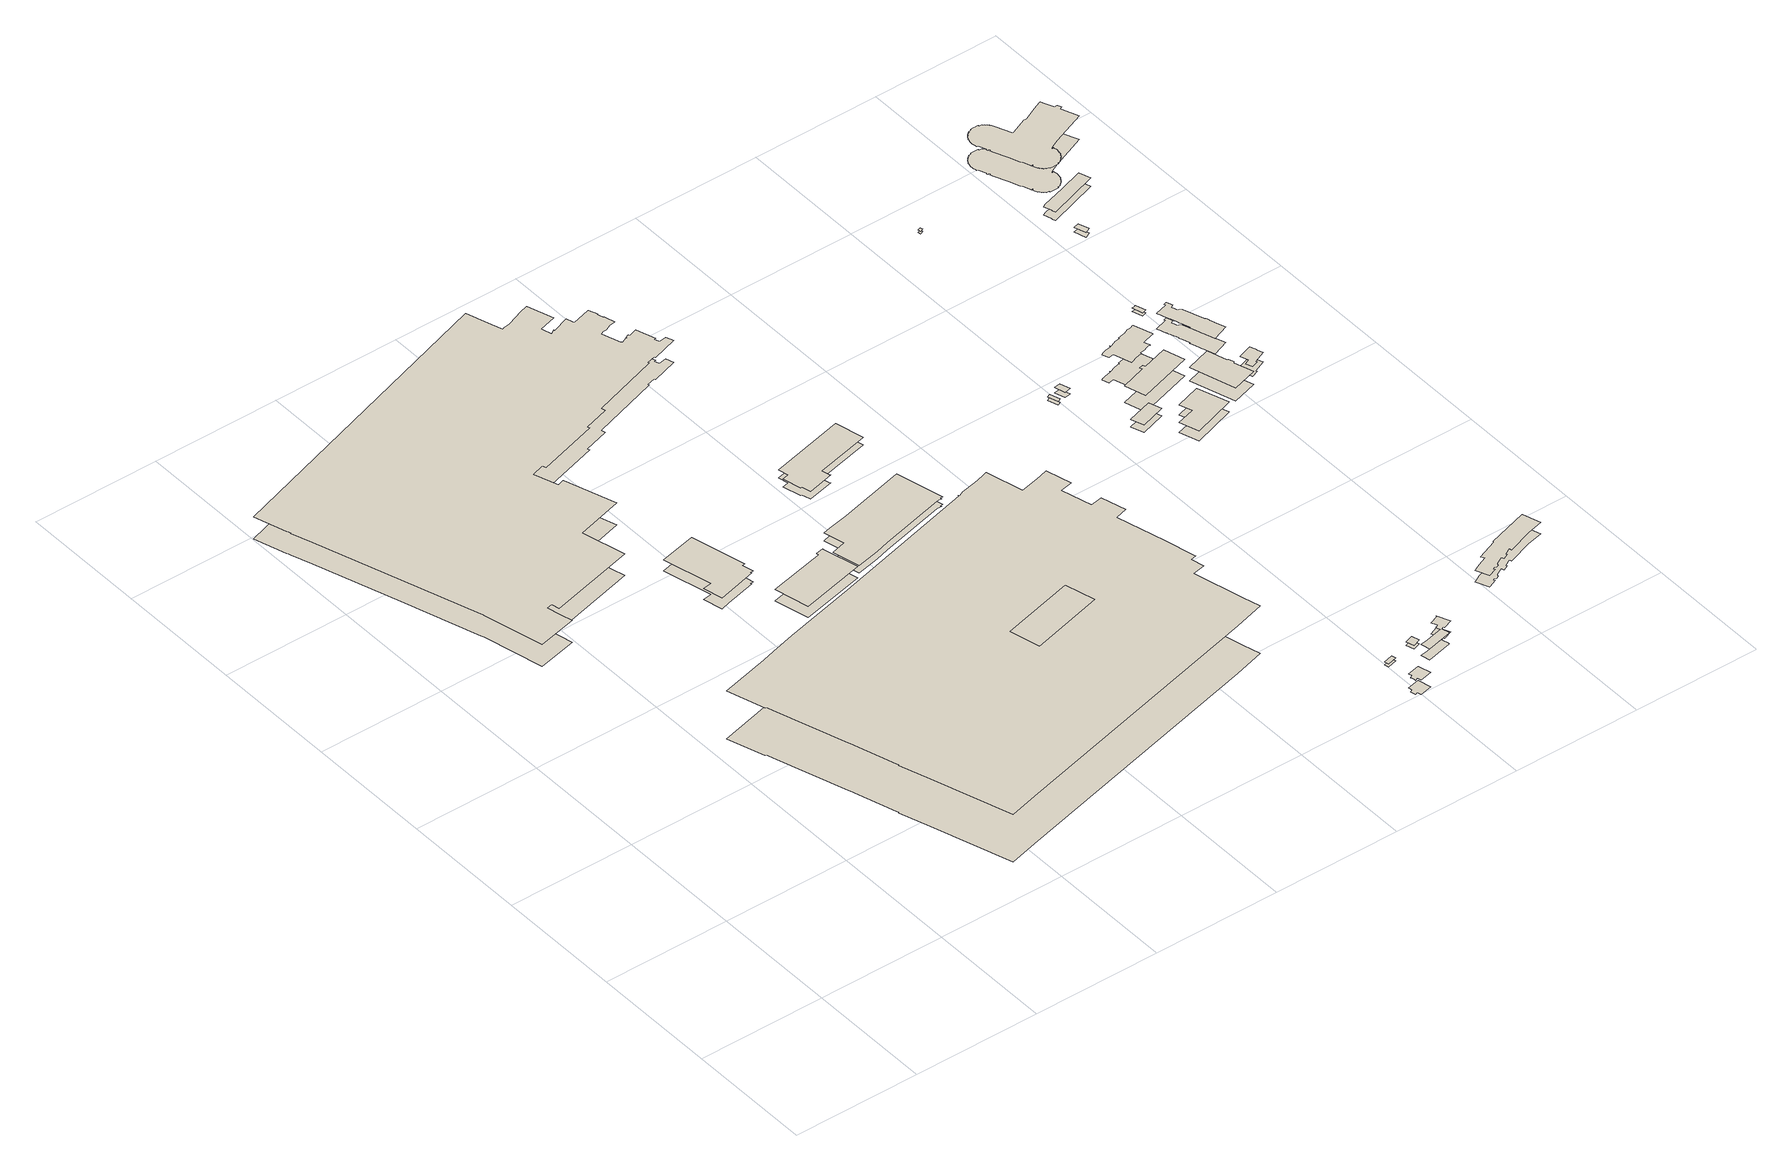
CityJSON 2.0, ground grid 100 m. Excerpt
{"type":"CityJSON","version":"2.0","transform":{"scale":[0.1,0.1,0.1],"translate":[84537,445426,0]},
"CityObjects":{
"building1":{"type":"Building","attributes":{"yearOfConstruction":"1914-01-01Z","measuredHeight":18.57,"storeysAboveGround":6},"geometry":[{"type":"MultiSurface","lod":"1.2","boundaries":[[[0,1,2,3,4,5,6,7,8,9,10,11,12,13,14,15,16,17,18,19,20,21,22,23,24,25,26,27,28,29,30,31,32,33,34,35,36,37,38,39,40,41,42,43,44,45,46,47,48,49,50,51,52,53,54,55,56,57,58,59,60,61,62,63,64,65,66,67,68,69,70,71,72,73,74,75]],[[76,77,78,79,80,81,82,83,84,85,86,87,88,89,90,91,92,93,94,95,96,97,98,99,100,101,102,103,104,105,106,107,108,109,110,111,112,113,114,115,116,117,118,119,120,121,122,123,124,125,126,127,128,129,130,131,132,133,134,135,136,137,138,139,140,141,142,143,144,145,146,147,148,149,150,151]]]}]},
"building2":{"type":"Building","attributes":{"yearOfConstruction":"1998-01-01Z","measuredHeight":9.19,"storeysAboveGround":3},"geometry":[{"type":"MultiSurface","lod":"1.2","boundaries":[[[152,153,154,155,156,157,158,159,160,161,162]],[[163,164,165,166,167,168,169,170,171,172,173]]]}]},
"building3":{"type":"Building","attributes":{"yearOfConstruction":"1950-01-01Z","measuredHeight":40.37,"storeysAboveGround":13},"geometry":[{"type":"MultiSurface","lod":"1.2","boundaries":[[[174,175,176,177,178,179,180,181,182,183,184,185,186,187,188,189,190,191,192,193,194,195,196,197,198,199,200,201,202,203,204,205,206,207,208,209,210,211,212,213,214,215,216,217,218,219,220,221,222,223,174,224,225,226,227,224]],[[228,229,230,231,232,233,234,235,236,237,238,239,240,241,242,243,244,245,246,247,248,249,250,251,252,253,254,255,256,257,258,259,260,261,262,263,264,265,266,267,268,269,270,271,272,273,274,275,276,277,228,278,279,280,281,278]]]}]},
"building4":{"type":"Building","attributes":{"yearOfConstruction":"1998-01-01Z","measuredHeight":9.48,"storeysAboveGround":3},"geometry":[{"type":"MultiSurface","lod":"1.2","boundaries":[[[282,283,284,285,286,287,288,289,290]],[[291,292,293,294,295,296,297,298,299]]]}]},
"building5":{"type":"Building","attributes":{"yearOfConstruction":"1990-01-01Z","measuredHeight":6.48,"storeysAboveGround":2},"geometry":[{"type":"MultiSurface","lod":"1.2","boundaries":[[[300,301,302,303,304,305,306,307,308,309,310,311,312,313,314,315,316]],[[317,318,319,320,321,322,323,324,325,326,327,328,329,330,331,332,333]]]}]},
"building6":{"type":"Building","attributes":{"yearOfConstruction":"1990-01-01Z","measuredHeight":6.57,"storeysAboveGround":2},"geometry":[{"type":"MultiSurface","lod":"1.2","boundaries":[[[334,335,336,337,338,339,340,341,342,343,344,345,346,347,348]],[[349,350,351,352,353,354,355,356,357,358,359,360,361,362,363]]]}]},
"building7":{"type":"Building","attributes":{"yearOfConstruction":"1660-01-01Z","measuredHeight":12.1,"storeysAboveGround":4},"geometry":[{"type":"MultiSurface","lod":"1.2","boundaries":[[[364,365,366,367,368,369,370,371,372,373]],[[374,375,376,377,378,379,380,381,382,383]]]}]},
"building8":{"type":"Building","attributes":{"yearOfConstruction":"1967-01-01Z","measuredHeight":2.62,"storeysAboveGround":0},"geometry":[{"type":"MultiSurface","lod":"1.2","boundaries":[[[384,385,386,387]],[[388,389,390,391]]]}]},
"building9":{"type":"Building","attributes":{"yearOfConstruction":"1991-01-01Z","measuredHeight":3.23,"storeysAboveGround":1},"geometry":[{"type":"MultiSurface","lod":"1.2","boundaries":[[[392,393,394,395]],[[396,397,398,399]]]}]},
"building10":{"type":"Building","attributes":{"yearOfConstruction":"1660-01-01Z","measuredHeight":9.34,"storeysAboveGround":3},"geometry":[{"type":"MultiSurface","lod":"1.2","boundaries":[[[400,401,402,403,404,405,406,407,408,409,410,411,412,413,414,415,416,417,418,419]],[[420,421,422,423,424,425,426,427,428,429,430,431,432,433,434,435,436,437,438,439]]]}]},
"building11":{"type":"Building","attributes":{"yearOfConstruction":"1970-01-01Z","measuredHeight":3.03,"storeysAboveGround":1},"geometry":[{"type":"MultiSurface","lod":"1.2","boundaries":[[[440,441,442,443]],[[444,445,446,447]]]}]},
"building12":{"type":"Building","attributes":{"yearOfConstruction":"1970-01-01Z","measuredHeight":4.53,"storeysAboveGround":1},"geometry":[{"type":"MultiSurface","lod":"1.2","boundaries":[[[448,449,450,451,452]],[[453,454,455,456,457]]]}]},
"building13":{"type":"Building","attributes":{"yearOfConstruction":"1960-01-01Z","measuredHeight":6.41,"storeysAboveGround":2},"geometry":[{"type":"MultiSurface","lod":"1.2","boundaries":[[[458,459,460,461]],[[462,463,464,465]]]}]},
"building14":{"type":"Building","attributes":{"yearOfConstruction":"1774-01-01Z","measuredHeight":9.55,"storeysAboveGround":3},"geometry":[{"type":"MultiSurface","lod":"1.2","boundaries":[[[466,467,468,469,470,471,472,473,474,475,476,477,478,479,480,481,482,483,484,485,486,487,488,489,490]],[[491,492,493,494,495,496,497,498,499,500,501,502,503,504,505,506,507,508,509,510,511,512,513,514,515]]]}]},
"building15":{"type":"Building","attributes":{"yearOfConstruction":"1958-01-01Z","measuredHeight":8.46,"storeysAboveGround":2},"geometry":[{"type":"MultiSurface","lod":"1.2","boundaries":[[[516,517,518,519,520,521]],[[522,523,524,525,526,527]]]}]},
"building16":{"type":"Building","attributes":{"yearOfConstruction":"1960-01-01Z","measuredHeight":14.13,"storeysAboveGround":4},"geometry":[{"type":"MultiSurface","lod":"1.2","boundaries":[[[528,529,530,531,532,533,534,535]],[[536,537,538,539,540,541,542,543]]]}]},
"building17":{"type":"Building","attributes":{"yearOfConstruction":"1940-01-01Z","measuredHeight":21.47,"storeysAboveGround":7},"geometry":[{"type":"MultiSurface","lod":"1.2","boundaries":[[[544,545,546,547,548,549,550,551,552,553,554,555,556,557,558,559,560,561,562,563,564,565,566,567,568,569,570,571,572,573,574,575,576,577,578,579,580,581,582,583,584,585,586,587,588,589,590,591,592,593,594,595]],[[596,597,598,599,600,601,602,603,604,605,606,607,608,609,610,611,612,613,614,615,616,617,618,619,620,621,622,623,624,625,626,627,628,629,630,631,632,633,634,635,636,637,638,639,640,641,642,643,644,645,646,647]]]}]},
"building18":{"type":"Building","attributes":{"yearOfConstruction":"1960-01-01Z","measuredHeight":11.2,"storeysAboveGround":3},"geometry":[{"type":"MultiSurface","lod":"1.2","boundaries":[[[648,649,650,651,652,653,654,655]],[[656,657,658,659,660,661,662,663]]]}]},
"building19":{"type":"Building","attributes":{"yearOfConstruction":"1990-01-01Z","measuredHeight":1.98,"storeysAboveGround":0},"geometry":[{"type":"MultiSurface","lod":"1.2","boundaries":[[[664,665,666,667]],[[668,669,670,671]]]}]},
"building20":{"type":"Building","attributes":{"yearOfConstruction":"1925-01-01Z","measuredHeight":8.23,"storeysAboveGround":2},"geometry":[{"type":"MultiSurface","lod":"1.2","boundaries":[[[672,673,674,675,676,677,678,679,680,681,682,683]],[[684,685,686,687,688,689,690,691,692,693,694,695]]]}]},
"building21":{"type":"Building","attributes":{"yearOfConstruction":"1890-01-01Z","measuredHeight":13.11,"storeysAboveGround":4},"geometry":[{"type":"MultiSurface","lod":"1.2","boundaries":[[[696,697,698,699,700,699,701,702,703,704,705,706,707,708,709,710,711,712,713,714,715,716,717,718,719,720,721,722,723,724,725,726,727,728,729,730,731,732,733,734,735,736,737,738,739,740,741,742,743,744,745,746,747,748,749,748,750,751]],[[752,753,754,755,756,755,757,758,759,760,761,762,763,764,765,766,767,768,769,770,771,772,773,774,775,776,777,778,779,780,781,782,783,784,785,786,787,788,789,790,791,792,793,794,795,796,797,798,799,800,801,802,803,804,805,804,806,807]]]}]},
"building22":{"type":"Building","attributes":{"yearOfConstruction":"1945-01-01Z","measuredHeight":2.72,"storeysAboveGround":0},"geometry":[{"type":"MultiSurface","lod":"1.2","boundaries":[[[808,809,810,811,812]],[[813,814,815,816,817]]]}]},
"building23":{"type":"Building","attributes":{"yearOfConstruction":"1926-01-01Z","measuredHeight":4.04,"storeysAboveGround":1},"geometry":[{"type":"MultiSurface","lod":"1.2","boundaries":[[[818,819,820,821]],[[822,823,824,825]]]}]},
"building24":{"type":"Building","attributes":{"yearOfConstruction":"1907-01-01Z","measuredHeight":7.06,"storeysAboveGround":2},"geometry":[{"type":"MultiSurface","lod":"1.2","boundaries":[[[826,827,828,829,830,831,832,833]],[[834,835,836,837,838,839,840,841]]]}]},
"building25":{"type":"Building","attributes":{"yearOfConstruction":"1976-01-01Z","measuredHeight":20.34,"storeysAboveGround":6},"geometry":[{"type":"MultiSurface","lod":"1.2","boundaries":[[[842,843,844,845,846,847,848,849,850,851,852,853,854,855,856,857,858,859,860,861,862,863,864,865,866,867,868,869,870,871,872,873,874,875,876,877,878,879,880,881,882,883,884,885,886,887,888,889,890,891,892,893,894,895,896,897,898,899,900,901,902,903,904,905,906,907,908,909,910,911,912,913,914,915,916,917,918,919,920,921,922,923,924,925,926,927,928,929,930,931,932,933,934,935,936,937,938,939,940,941,942,943,944,945,946,947,948,949,950,951,952,953,954,955,956,957,958,959,960,961,962,963,964,965,966,967,968,969,970,971,972,973,974,975,976,977,978,979,980,981,982,983,984,985,986,987,988,989,990,991,992,993,994,995,996,997,998,999,1000,1001,1002,1003,1004,1005,1006,1007,1008,1009,1010,1011,1012,1013,1014,1015,1016,1017,1018,1019,1020,1021,1022,1023,1024,1025,1026,1027,1028,1029,1030,1031,1032,1033,1034,1035,1036,1037,1038,1039,1040,1041,1042,1043,1044,1045,1046,1047,1048,1049,1050,1051,1052,1053,1054,1055,1056,1057,1058,1059,1060,1061,1062,1063,1064,1065,1066,1067,1068,1069,1070,1071,1072,1073,1074,1075,1076,1077,1078,1079,1080,1081,1082,1083,1084,1085,1086,1087,1088,1089,1090,1091,1092,1093,1094,1095,1096,1097,1098,1099,1100,1101,1102,1103,1104,1105,1106,1107,1108,1109,1110,1111,1112,1113,1114,1115,1116,1117,1118,1119,1120,1121,1122,1123,1124,1125,1126,1127,1128,1129,1130,1131,1132,1133,1134,1135,1136,1137,1138,1139,1140,1141,1142,1143,1144,1145,1146,1147,1148,1149,1150,1151,1152,1153,1154,1155,1156,1157,1158,1159,1160,1161,1162,1163,1164,1165,1166,1167,1168,1169,1170,1171,1172,1173,1174,1175,1176,1177,1178,1179,1180,1181,1182,1183,1184,1185,1186,1187,1188,1189,1190,1191,1192,1193,1194,1195,1196,1197,1198,1199,1200,1201,1202,1203,1204,1205,1206,1207,1208,1209,1210,1211,1212,1213,1214,1215,1216,1217,1218,1219,1220,1221,1222,1223,1224,1225,1226,1227,1228,1229,1230,1231,1232,1233,1234,1235,1236,1237,1238,1239,1240,1241,1242,1243,1244,1245,1246,1247,1248,1249,1250,1251,1252,1253,1254,1255,1256,1257,1258,1259,1260,1261]],[[1262,1263,1264,1265,1266,1267,1268,1269,1270,1271,1272,1273,1274,1275,1276,1277,1278,1279,1280,1281,1282,1283,1284,1285,1286,1287,1288,1289,1290,1291,1292,1293,1294,1295,1296,1297,1298,1299,1300,1301,1302,1303,1304,1305,1306,1307,1308,1309,1310,1311,1312,1313,1314,1315,1316,1317,1318,1319,1320,1321,1322,1323,1324,1325,1326,1327,1328,1329,1330,1331,1332,1333,1334,1335,1336,1337,1338,1339,1340,1341,1342,1343,1344,1345,1346,1347,1348,1349,1350,1351,1352,1353,1354,1355,1356,1357,1358,1359,1360,1361,1362,1363,1364,1365,1366,1367,1368,1369,1370,1371,1372,1373,1374,1375,1376,1377,1378,1379,1380,1381,1382,1383,1384,1385,1386,1387,1388,1389,1390,1391,1392,1393,1394,1395,1396,1397,1398,1399,1400,1401,1402,1403,1404,1405,1406,1407,1408,1409,1410,1411,1412,1413,1414,1415,1416,1417,1418,1419,1420,1421,1422,1423,1424,1425,1426,1427,1428,1429,1430,1431,1432,1433,1434,1435,1436,1437,1438,1439,1440,1441,1442,1443,1444,1445,1446,1447,1448,1449,1450,1451,1452,1453,1454,1455,1456,1457,1458,1459,1460,1461,1462,1463,1464,1465,1466,1467,1468,1469,1470,1471,1472,1473,1474,1475,1476,1477,1478,1479,1480,1481,1482,1483,1484,1485,1486,1487,1488,1489,1490,1491,1492,1493,1494,1495,1496,1497,1498,1499,1500,1501,1502,1503,1504,1505,1506,1507,1508,1509,1510,1511,1512,1513,1514,1515,1516,1517,1518,1519,1520,1521,1522,1523,1524,1525,1526,1527,1528,1529,1530,1531,1532,1533,1534,1535,1536,1537,1538,1539,1540,1541,1542,1543,1544,1545,1546,1547,1548,1549,1550,1551,1552,1553,1554,1555,1556,1557,1558,1559,1560,1561,1562,1563,1564,1565,1566,1567,1568,1569,1570,1571,1572,1573,1574,1575,1576,1577,1578,1579,1580,1581,1582,1583,1584,1585,1586,1587,1588,1589,1590,1591,1592,1593,1594,1595,1596,1597,1598,1599,1600,1601,1602,1603,1604,1605,1606,1607,1608,1609,1610,1611,1612,1613,1614,1615,1616,1617,1618,1619,1620,1621,1622,1623,1624,1625,1626,1627,1628,1629,1630,1631,1632,1633,1634,1635,1636,1637,1638,1639,1640,1641,1642,1643,1644,1645,1646,1647,1648,1649,1650,1651,1652,1653,1654,1655,1656,1657,1658,1659,1660,1661,1662,1663,1664,1665,1666,1667,1668,1669,1670,1671,1672,1673,1674,1675,1676,1677,1678,1679,1680,1681]]]}]}
},
"vertices":[
[3047,5900,0],[3046,5900,0],[3006,5880,0],[3005,5890,0],[2998,5890,0],[2951,6040,0],[2956,6040,0],[2977,6050,0],[3001,6050,0],[3048,6070,0],[3098,6080,0],[3073,6160,0],[3070,6160,0],[3055,6210,0],[3058,6210,0],[3034,6280,0],[2888,6240,0],[2886,6230,0],[2866,6300,0],[2732,6250,0],[2732,6260,0],[2697,6240,0],[2674,6320,0],[2809,6360,0],[2745,6560,0],[2678,6540,0],[2545,6490,0],[2489,6480,0],[2477,6470,0],[2448,6560,0],[2387,6750,0],[8,5980,0],[87,5730,0],[88,5730,0],[97,5700,0],[95,5700,0],[150,5540,0],[366,4880,0],[558,4280,0],[560,4280,0],[567,4250,0],[678,3790,0],[984,3860,0],[959,3960,0],[932,4060,0],[978,4070,0],[993,4010,0],[1676,4180,0],[1591,4520,0],[1956,4620,0],[1827,5020,0],[1772,5000,0],[1711,5190,0],[1811,5220,0],[1822,5190,0],[2293,5330,0],[2287,5350,0],[2485,5410,0],[2475,5440,0],[3012,5610,0],[3009,5620,0],[3075,5640,0],[3080,5630,0],[3278,5690,0],[3258,5750,0],[3201,5740,0],[3196,5750,0],[3187,5780,0],[3201,5780,0],[3153,5930,0],[3097,5910,0],[3096,5910,0],[3083,5910,0],[3081,5920,0],[3057,5910,0],[3059,5900,0],[3047,5900,186],[3046,5900,186],[3006,5880,186],[3005,5890,186],[2998,5890,186],[2951,6040,186],[2956,6040,186],[2977,6050,186],[3001,6050,186],[3048,6070,186],[3098,6080,186],[3073,6160,186],[3070,6160,186],[3055,6210,186],[3058,6210,186],[3034,6280,186],[2888,6240,186],[2886,6230,186],[2866,6300,186],[2732,6250,186],[2732,6260,186],[2697,6240,186],[2674,6320,186],[2809,6360,186],[2745,6560,186],[2678,6540,186],[2545,6490,186],[2489,6480,186],[2477,6470,186],[2448,6560,186],[2387,6750,186],[8,5980,186],[87,5730,186],[88,5730,186],[97,5700,186],[95,5700,186],[150,5540,186],[366,4880,186],[558,4280,186],[560,4280,186],[567,4250,186],[678,3790,186],[984,3860,186],[959,3960,186],[932,4060,186],[978,4070,186],[993,4010,186],[1676,4180,186],[1591,4520,186],[1956,4620,186],[1827,5020,186],[1772,5000,186],[1711,5190,186],[1811,5220,186],[1822,5190,186],[2293,5330,186],[2287,5350,186],[2485,5410,186],[2475,5440,186],[3012,5610,186],[3009,5620,186],[3075,5640,186],[3080,5630,186],[3278,5690,186],[3258,5750,186],[3201,5740,186],[3196,5750,186],[3187,5780,186],[3201,5780,186],[3153,5930,186],[3097,5910,186],[3096,5910,186],[3083,5910,186],[3081,5920,186],[3057,5910,186],[3059,5900,186],
[1927,3670,0],[1963,3520,0],[2033,3540,0],[2271,3600,0],[2269,3610,0],[2295,3610,0],[2274,3700,0],[2295,3700,0],[2192,4130,0],[1906,4060,0],[1997,3680,0],[1927,3670,92],[1963,3520,92],[2033,3540,92],[2271,3600,92],[2269,3610,92],[2295,3610,92],[2274,3700,92],[2295,3700,92],[2192,4130,92],[1906,4060,92],[1997,3680,92],
[3635,3100,0],[3593,3080,0],[3592,3090,0],[3590,3090,0],[3591,3080,0],[2424,2780,0],[1849,2640,0],[1654,2590,0],[1556,2560,0],[1554,2560,0],[1163,2460,0],[1254,2170,0],[1260,2170,0],[1262,2170,0],[1264,2160,0],[1278,2120,0],[1458,1550,0],[1462,1540,0],[1571,1190,0],[1575,1180,0],[1576,1170,0],[1572,1170,0],[1648,930,0],[1649,930,0],[1846,310,0],[2107,380,0],[4193,910,0],[4434,980,0],[4397,1120,0],[4300,1510,0],[4400,1530,0],[4375,1630,0],[4421,1640,0],[4418,1650,0],[4359,1890,0],[4261,2270,0],[4359,2300,0],[4308,2490,0],[4211,2470,0],[4148,2710,0],[4245,2730,0],[4195,2930,0],[4098,2900,0],[3952,2870,0],[3879,3160,0],[3855,3150,0],[3784,3130,0],[3739,3120,0],[3637,3100,0],[3636,3100,0],[2990,1790,0],[3571,1940,0],[3632,1700,0],[3051,1550,0],[3635,3100,404],[3593,3080,404],[3592,3090,404],[3590,3090,404],[3591,3080,404],[2424,2780,404],[1849,2640,404],[1654,2590,404],[1556,2560,404],[1554,2560,404],[1163,2460,404],[1254,2170,404],[1260,2170,404],[1262,2170,404],[1264,2160,404],[1278,2120,404],[1458,1550,404],[1462,1540,404],[1571,1190,404],[1575,1180,404],[1576,1170,404],[1572,1170,404],[1648,930,404],[1649,930,404],[1846,310,404],[2107,380,404],[4193,910,404],[4434,980,404],[4397,1120,404],[4300,1510,404],[4400,1530,404],[4375,1630,404],[4421,1640,404],[4418,1650,404],[4359,1890,404],[4261,2270,404],[4359,2300,404],[4308,2490,404],[4211,2470,404],[4148,2710,404],[4245,2730,404],[4195,2930,404],[4098,2900,404],[3952,2870,404],[3879,3160,404],[3855,3150,404],[3784,3130,404],[3739,3120,404],[3637,3100,404],[3636,3100,404],[2990,1790,404],[3571,1940,404],[3632,1700,404],[3051,1550,404],
[2348,3100,0],[2854,3220,0],[2790,3490,0],[2789,3490,0],[2787,3500,0],[2727,3490,0],[2730,3470,0],[2677,3460,0],[2285,3370,0],[2348,3100,95],[2854,3220,95],[2790,3490,95],[2789,3490,95],[2787,3500,95],[2727,3490,95],[2730,3470,95],[2677,3460,95],[2285,3370,95],
[2842,3460,0],[2893,3250,0],[3074,3290,0],[3181,3320,0],[3702,3450,0],[3723,3450,0],[3725,3450,0],[3736,3450,0],[3735,3460,0],[3756,3460,0],[3715,3630,0],[3696,3710,0],[3666,3830,0],[3140,3700,0],[2983,3670,0],[2918,3650,0],[2957,3490,0],[2842,3460,65],[2893,3250,65],[3074,3290,65],[3181,3320,65],[3702,3450,65],[3723,3450,65],[3725,3450,65],[3736,3450,65],[3735,3460,65],[3756,3460,65],[3715,3630,65],[3696,3710,65],[3666,3830,65],[3140,3700,65],[2983,3670,65],[2918,3650,65],[2957,3490,65],
[3671,4480,0],[3503,4440,0],[3086,4340,0],[3083,4340,0],[3102,4260,0],[3050,4250,0],[3084,4110,0],[3096,4110,0],[3114,4040,0],[3318,4090,0],[3315,4090,0],[3312,4100,0],[3301,4150,0],[3299,4160,0],[3726,4260,0],[3671,4480,66],[3503,4440,66],[3086,4340,66],[3083,4340,66],[3102,4260,66],[3050,4250,66],[3084,4110,66],[3096,4110,66],[3114,4040,66],[3318,4090,66],[3315,4090,66],[3312,4100,66],[3301,4150,66],[3299,4160,66],[3726,4260,66],
[4982,70,0],[4961,60,0],[4962,60,0],[4970,30,0],[4970,20,0],[4991,30,0],[4999,0,0],[5094,20,0],[5071,120,0],[4975,100,0],[4982,70,121],[4961,60,121],[4962,60,121],[4970,30,121],[4970,20,121],[4991,30,121],[4999,0,121],[5094,20,121],[5071,120,121],[4975,100,121],
[5008,350,0],[5082,370,0],[5073,400,0],[4999,380,0],[5008,350,26],[5082,370,26],[5073,400,26],[4999,380,26],
[5251,390,0],[5310,410,0],[5294,470,0],[5234,450,0],[5251,390,32],[5310,410,32],[5294,470,32],[5234,450,32],
[5427,380,0],[5436,360,0],[5441,350,0],[5347,330,0],[5310,320,0],[5247,310,0],[5248,300,0],[5262,240,0],[5465,290,0],[5464,300,0],[5450,350,0],[5469,360,0],[5476,350,0],[5548,380,0],[5547,380,0],[5546,380,0],[5505,480,0],[5502,470,0],[5433,440,0],[5455,400,0],[5427,380,93],[5436,360,93],[5441,350,93],[5347,330,93],[5310,320,93],[5247,310,93],[5248,300,93],[5262,240,93],[5465,290,93],[5464,300,93],[5450,350,93],[5469,360,93],[5476,350,93],[5548,380,93],[5547,380,93],[5546,380,93],[5505,480,93],[5502,470,93],[5433,440,93],[5455,400,93],
[4979,3790,0],[5003,3800,0],[4978,3880,0],[4954,3870,0],[4979,3790,30],[5003,3800,30],[4978,3880,30],[4954,3870,30],
[5061,3820,0],[5062,3820,0],[5112,3830,0],[5085,3910,0],[5036,3900,0],[5061,3820,45],[5062,3820,45],[5112,3830,45],[5085,3910,45],[5036,3900,45],
[5242,3220,0],[5438,3280,0],[5408,3380,0],[5212,3320,0],[5242,3220,64],[5438,3280,64],[5408,3380,64],[5212,3320,64],
[6119,740,0],[6049,710,0],[6011,690,0],[5991,680,0],[6033,580,0],[6099,610,0],[6093,620,0],[6107,630,0],[6122,620,0],[6141,630,0],[6148,650,0],[6208,680,0],[6215,660,0],[6256,680,0],[6250,690,0],[6303,720,0],[6308,700,0],[6506,770,0],[6507,770,0],[6629,800,0],[6586,940,0],[6266,840,0],[6266,830,0],[6264,830,0],[6105,770,0],[6119,740,96],[6049,710,96],[6011,690,96],[5991,680,96],[6033,580,96],[6099,610,96],[6093,620,96],[6107,630,96],[6122,620,96],[6141,630,96],[6148,650,96],[6208,680,96],[6215,660,96],[6256,680,96],[6250,690,96],[6303,720,96],[6308,700,96],[6506,770,96],[6507,770,96],[6629,800,96],[6586,940,96],[6266,840,96],[6266,830,96],[6264,830,96],[6105,770,96],
[5472,2930,0],[5808,3040,0],[5729,3280,0],[5536,3220,0],[5567,3120,0],[5424,3080,0],[5472,2930,85],[5808,3040,85],[5729,3280,85],[5536,3220,85],[5567,3120,85],[5424,3080,85],
[5333,3540,0],[5381,3380,0],[5809,3510,0],[5762,3670,0],[5566,3610,0],[5558,3630,0],[5525,3620,0],[5533,3600,0],[5333,3540,141],[5381,3380,141],[5809,3510,141],[5762,3670,141],[5566,3610,141],[5558,3630,141],[5525,3620,141],[5533,3600,141],
[5362,3810,0],[5379,3760,0],[5420,3770,0],[5464,3630,0],[5466,3630,0],[5469,3630,0],[5516,3650,0],[5519,3650,0],[5518,3650,0],[5565,3660,0],[5566,3660,0],[5569,3660,0],[5568,3670,0],[5615,3680,0],[5618,3680,0],[5665,3700,0],[5665,3690,0],[5668,3700,0],[5667,3700,0],[5653,3740,0],[5748,3770,0],[5749,3770,0],[5752,3770,0],[5752,3780,0],[5753,3780,0],[5707,3920,0],[5705,3920,0],[5702,3920,0],[5680,3910,0],[5656,3910,0],[5655,3910,0],[5652,3910,0],[5653,3910,0],[5606,3890,0],[5605,3890,0],[5553,3880,0],[5554,3870,0],[5541,3870,0],[5507,3860,0],[5506,3860,0],[5504,3860,0],[5457,3840,0],[5457,3850,0],[5454,3840,0],[5408,3830,0],[5407,3830,0],[5404,3830,0],[5405,3830,0],[5378,3820,0],[5377,3820,0],[5374,3820,0],[5375,3820,0],[5362,3810,215],[5379,3760,215],[5420,3770,215],[5464,3630,215],[5466,3630,215],[5469,3630,215],[5516,3650,215],[5519,3650,215],[5518,3650,215],[5565,3660,215],[5566,3660,215],[5569,3660,215],[5568,3670,215],[5615,3680,215],[5618,3680,215],[5665,3700,215],[5665,3690,215],[5668,3700,215],[5667,3700,215],[5653,3740,215],[5748,3770,215],[5749,3770,215],[5752,3770,215],[5752,3780,215],[5753,3780,215],[5707,3920,215],[5705,3920,215],[5702,3920,215],[5680,3910,215],[5656,3910,215],[5655,3910,215],[5652,3910,215],[5653,3910,215],[5606,3890,215],[5605,3890,215],[5553,3880,215],[5554,3870,215],[5541,3870,215],[5507,3860,215],[5506,3860,215],[5504,3860,215],[5457,3840,215],[5457,3850,215],[5454,3840,215],[5408,3830,215],[5407,3830,215],[5404,3830,215],[5405,3830,215],[5378,3820,215],[5377,3820,215],[5374,3820,215],[5375,3820,215],
[5913,3100,0],[6107,3160,0],[6060,3310,0],[6070,3320,0],[6055,3360,0],[6046,3360,0],[5999,3510,0],[5804,3450,0],[5913,3100,112],[6107,3160,112],[6060,3310,112],[6070,3320,112],[6055,3360,112],[6046,3360,112],[5999,3510,112],[5804,3450,112],
[5361,5720,0],[5387,5730,0],[5381,5750,0],[5355,5740,0],[5361,5720,20],[5387,5730,20],[5381,5750,20],[5355,5740,20],
[6285,3340,0],[6286,3340,0],[6281,3360,0],[6280,3360,0],[6264,3400,0],[6156,3360,0],[6179,3300,0],[6138,3280,0],[6156,3230,0],[6209,3250,0],[6205,3260,0],[6300,3300,0],[6285,3340,82],[6286,3340,82],[6281,3360,82],[6280,3360,82],[6264,3400,82],[6156,3360,82],[6179,3300,82],[6138,3280,82],[6156,3230,82],[6209,3250,82],[6205,3260,82],[6300,3300,82],
[5995,3910,0],[5997,3910,0],[5998,3910,0],[6010,3870,0],[6009,3870,0],[6011,3870,0],[6022,3840,0],[6020,3830,0],[6023,3830,0],[6025,3830,0],[6036,3800,0],[6033,3800,0],[6036,3790,0],[6038,3790,0],[6050,3750,0],[6043,3750,0],[6057,3710,0],[6056,3710,0],[6073,3660,0],[6074,3660,0],[6107,3560,0],[6233,3610,0],[6200,3700,0],[6202,3700,0],[6199,3710,0],[6200,3710,0],[6198,3720,0],[6197,3720,0],[6196,3720,0],[6191,3740,0],[6189,3750,0],[6188,3750,0],[6185,3760,0],[6183,3750,0],[6122,3930,0],[6105,3940,0],[6097,3940,0],[6095,3940,0],[6087,3960,0],[6090,3960,0],[6088,3970,0],[6087,3970,0],[6079,3990,0],[6101,4000,0],[6084,4050,0],[6060,4040,0],[6064,4030,0],[6063,4030,0],[5971,4000,0],[5967,4000,0],[5968,3990,0],[5969,3990,0],[5990,3930,0],[5989,3930,0],[5991,3930,0],[5996,3910,0],[5995,3910,131],[5997,3910,131],[5998,3910,131],[6010,3870,131],[6009,3870,131],[6011,3870,131],[6022,3840,131],[6020,3830,131],[6023,3830,131],[6025,3830,131],[6036,3800,131],[6033,3800,131],[6036,3790,131],[6038,3790,131],[6050,3750,131],[6043,3750,131],[6057,3710,131],[6056,3710,131],[6073,3660,131],[6074,3660,131],[6107,3560,131],[6233,3610,131],[6200,3700,131],[6202,3700,131],[6199,3710,131],[6200,3710,131],[6198,3720,131],[6197,3720,131],[6196,3720,131],[6191,3740,131],[6189,3750,131],[6188,3750,131],[6185,3760,131],[6183,3750,131],[6122,3930,131],[6105,3940,131],[6097,3940,131],[6095,3940,131],[6087,3960,131],[6090,3960,131],[6088,3970,131],[6087,3970,131],[6079,3990,131],[6101,4000,131],[6084,4050,131],[6060,4040,131],[6064,4030,131],[6063,4030,131],[5971,4000,131],[5967,4000,131],[5968,3990,131],[5969,3990,131],[5990,3930,131],[5989,3930,131],[5991,3930,131],[5996,3910,131],
[5977,4160,0],[6010,4170,0],[5983,4250,0],[5969,4240,0],[5951,4240,0],[5977,4160,27],[6010,4170,27],[5983,4250,27],[5969,4240,27],[5951,4240,27],
[6186,5020,0],[6229,5040,0],[6198,5120,0],[6157,5110,0],[6186,5020,40],[6229,5040,40],[6198,5120,40],[6157,5110,40],
[6129,5310,0],[6129,5300,0],[6138,5280,0],[6534,5410,0],[6504,5500,0],[6322,5440,0],[6132,5380,0],[6108,5370,0],[6129,5310,71],[6129,5300,71],[6138,5280,71],[6534,5410,71],[6504,5500,71],[6322,5440,71],[6132,5380,71],[6108,5370,71],
[6500,5720,0],[6770,5830,0],[6719,5950,0],[6715,5960,0],[6736,5970,0],[6722,6000,0],[6701,6000,0],[6673,6060,0],[6659,6100,0],[6610,6080,0],[6592,6070,0],[6589,6070,0],[6482,6020,0],[6461,6020,0],[6328,5960,0],[6320,5960,0],[6266,6090,0],[6265,6090,0],[6264,6090,0],[6263,6090,0],[6263,6100,0],[6262,6100,0],[6261,6100,0],[6260,6100,0],[6259,6100,0],[6258,6100,0],[6257,6110,0],[6256,6110,0],[6255,6110,0],[6254,6110,0],[6253,6110,0],[6252,6110,0],[6251,6110,0],[6250,6120,0],[6249,6120,0],[6248,6120,0],[6247,6120,0],[6246,6120,0],[6245,6120,0],[6244,6120,0],[6243,6120,0],[6241,6130,0],[6240,6130,0],[6239,6130,0],[6238,6130,0],[6237,6130,0],[6236,6130,0],[6235,6130,0],[6234,6130,0],[6232,6130,0],[6231,6130,0],[6230,6140,0],[6229,6140,0],[6228,6140,0],[6226,6140,0],[6225,6140,0],[6224,6140,0],[6223,6140,0],[6221,6140,0],[6220,6140,0],[6219,6140,0],[6217,6140,0],[6216,6140,0],[6215,6150,0],[6213,6150,0],[6212,6150,0],[6211,6150,0],[6209,6150,0],[6208,6150,0],[6207,6150,0],[6205,6150,0],[6204,6150,0],[6202,6150,0],[6201,6150,0],[6200,6150,0],[6198,6150,0],[6197,6150,0],[6195,6150,0],[6194,6150,0],[6192,6150,0],[6191,6160,0],[6189,6160,0],[6188,6160,0],[6186,6160,0],[6185,6160,0],[6183,6160,0],[6182,6160,0],[6180,6160,0],[6179,6160,0],[6177,6160,0],[6176,6160,0],[6174,6160,0],[6173,6160,0],[6171,6160,0],[6170,6160,0],[6168,6160,0],[6167,6160,0],[6165,6160,0],[6164,6160,0],[6162,6160,0],[6161,6160,0],[6159,6160,0],[6158,6160,0],[6156,6160,0],[6155,6160,0],[6153,6160,0],[6152,6160,0],[6150,6160,0],[6149,6160,0],[6147,6160,0],[6146,6160,0],[6144,6160,0],[6143,6160,0],[6141,6160,0],[6140,6160,0],[6138,6160,0],[6137,6160,0],[6135,6160,0],[6134,6160,0],[6132,6160,0],[6131,6160,0],[6129,6160,0],[6128,6160,0],[6126,6150,0],[6125,6150,0],[6124,6150,0],[6122,6150,0],[6121,6150,0],[6119,6150,0],[6118,6150,0],[6116,6150,0],[6115,6150,0],[6114,6150,0],[6112,6150,0],[6111,6150,0],[6110,6150,0],[6108,6150,0],[6107,6150,0],[6106,6150,0],[6104,6150,0],[6103,6140,0],[6102,6140,0],[6100,6140,0],[6099,6140,0],[6098,6140,0],[6096,6140,0],[6095,6140,0],[6094,6140,0],[6093,6140,0],[6092,6140,0],[6090,6140,0],[6089,6140,0],[6088,6130,0],[6087,6130,0],[6086,6130,0],[6084,6130,0],[6083,6130,0],[6082,6130,0],[6081,6130,0],[6080,6130,0],[6079,6130,0],[6078,6120,0],[6077,6120,0],[6076,6120,0],[6075,6120,0],[6074,6120,0],[6073,6120,0],[6072,6120,0],[6071,6120,0],[6070,6120,0],[6069,6110,0],[6068,6110,0],[6067,6110,0],[6066,6110,0],[6065,6110,0],[6064,6110,0],[6063,6110,0],[6062,6100,0],[6061,6100,0],[6060,6100,0],[6059,6100,0],[6058,6100,0],[6057,6090,0],[6056,6090,0],[6055,6090,0],[6054,6090,0],[6053,6090,0],[6053,6080,0],[6052,6080,0],[6051,6080,0],[6050,6080,0],[6049,6070,0],[6048,6070,0],[6047,6070,0],[6047,6060,0],[6046,6060,0],[6046,6050,0],[6045,6050,0],[6045,6040,0],[6045,6030,0],[6046,6030,0],[6046,6020,0],[6047,6020,0],[6048,6020,0],[6049,6010,0],[6050,6010,0],[6051,6010,0],[6051,6000,0],[6052,6000,0],[6053,6000,0],[6058,6000,0],[6084,5940,0],[6080,5930,0],[6085,5920,0],[6094,5930,0],[6098,5910,0],[6090,5910,0],[6098,5890,0],[6144,5780,0],[6176,5700,0],[6183,5690,0],[6206,5630,0],[6207,5630,0],[6209,5620,0],[6218,5630,0],[6222,5620,0],[6213,5610,0],[6214,5610,0],[6218,5600,0],[6219,5600,0],[6220,5600,0],[6221,5590,0],[6222,5590,0],[6223,5590,0],[6224,5590,0],[6225,5590,0],[6226,5590,0],[6226,5580,0],[6227,5580,0],[6228,5580,0],[6229,5580,0],[6230,5580,0],[6231,5580,0],[6232,5580,0],[6233,5580,0],[6234,5570,0],[6235,5570,0],[6236,5570,0],[6237,5570,0],[6238,5570,0],[6239,5570,0],[6240,5570,0],[6241,5570,0],[6242,5560,0],[6243,5560,0],[6244,5560,0],[6245,5560,0],[6246,5560,0],[6248,5560,0],[6249,5560,0],[6250,5560,0],[6251,5560,0],[6252,5550,0],[6253,5550,0],[6255,5550,0],[6256,5550,0],[6257,5550,0],[6258,5550,0],[6259,5550,0],[6261,5550,0],[6262,5550,0],[6263,5550,0],[6265,5550,0],[6266,5550,0],[6267,5540,0],[6269,5540,0],[6270,5540,0],[6271,5540,0],[6273,5540,0],[6274,5540,0],[6275,5540,0],[6277,5540,0],[6278,5540,0],[6279,5540,0],[6280,5540,0],[6281,5540,0],[6282,5540,0],[6284,5540,0],[6285,5540,0],[6287,5540,0],[6288,5540,0],[6289,5530,0],[6291,5530,0],[6292,5530,0],[6294,5530,0],[6295,5530,0],[6297,5530,0],[6298,5530,0],[6300,5530,0],[6301,5530,0],[6303,5530,0],[6304,5530,0],[6306,5530,0],[6307,5530,0],[6309,5530,0],[6310,5530,0],[6312,5530,0],[6313,5530,0],[6315,5530,0],[6316,5530,0],[6318,5530,0],[6319,5530,0],[6321,5530,0],[6322,5530,0],[6324,5530,0],[6325,5530,0],[6327,5530,0],[6329,5530,0],[6330,5530,0],[6332,5530,0],[6333,5530,0],[6335,5530,0],[6336,5530,0],[6338,5530,0],[6339,5530,0],[6341,5530,0],[6342,5530,0],[6344,5530,0],[6345,5530,0],[6347,5530,0],[6348,5530,0],[6350,5530,0],[6351,5530,0],[6353,5530,0],[6354,5530,0],[6356,5530,0],[6357,5530,0],[6358,5530,0],[6360,5530,0],[6361,5540,0],[6363,5540,0],[6364,5540,0],[6366,5540,0],[6367,5540,0],[6369,5540,0],[6370,5540,0],[6371,5540,0],[6373,5540,0],[6374,5540,0],[6376,5540,0],[6377,5540,0],[6378,5540,0],[6380,5540,0],[6381,5540,0],[6382,5540,0],[6384,5550,0],[6385,5550,0],[6386,5550,0],[6388,5550,0],[6389,5550,0],[6390,5550,0],[6391,5550,0],[6393,5550,0],[6394,5550,0],[6395,5550,0],[6396,5550,0],[6397,5560,0],[6399,5560,0],[6400,5560,0],[6401,5560,0],[6402,5560,0],[6403,5560,0],[6404,5560,0],[6405,5560,0],[6406,5560,0],[6407,5570,0],[6409,5570,0],[6410,5570,0],[6411,5570,0],[6412,5570,0],[6413,5570,0],[6414,5570,0],[6415,5580,0],[6416,5580,0],[6417,5580,0],[6418,5580,0],[6419,5580,0],[6420,5580,0],[6421,5580,0],[6422,5580,0],[6422,5590,0],[6423,5590,0],[6424,5590,0],[6425,5590,0],[6426,5590,0],[6427,5590,0],[6428,5600,0],[6429,5600,0],[6430,5600,0],[6431,5600,0],[6432,5600,0],[6432,5610,0],[6433,5610,0],[6434,5610,0],[6435,5610,0],[6435,5620,0],[6436,5620,0],[6437,5620,0],[6437,5630,0],[6438,5630,0],[6439,5640,0],[6439,5650,0],[6439,5660,0],[6438,5660,0],[6437,5670,0],[6436,5670,0],[6435,5680,0],[6426,5670,0],[6423,5680,0],[6435,5690,0],[6500,5720,203],[6770,5830,203],[6719,5950,203],[6715,5960,203],[6736,5970,203],[6722,6000,203],[6701,6000,203],[6673,6060,203],[6659,6100,203],[6610,6080,203],[6592,6070,203],[6589,6070,203],[6482,6020,203],[6461,6020,203],[6328,5960,203],[6320,5960,203],[6266,6090,203],[6265,6090,203],[6264,6090,203],[6263,6090,203],[6263,6100,203],[6262,6100,203],[6261,6100,203],[6260,6100,203],[6259,6100,203],[6258,6100,203],[6257,6110,203],[6256,6110,203],[6255,6110,203],[6254,6110,203],[6253,6110,203],[6252,6110,203],[6251,6110,203],[6250,6120,203],[6249,6120,203],[6248,6120,203],[6247,6120,203],[6246,6120,203],[6245,6120,203],[6244,6120,203],[6243,6120,203],[6241,6130,203],[6240,6130,203],[6239,6130,203],[6238,6130,203],[6237,6130,203],[6236,6130,203],[6235,6130,203],[6234,6130,203],[6232,6130,203],[6231,6130,203],[6230,6140,203],[6229,6140,203],[6228,6140,203],[6226,6140,203],[6225,6140,203],[6224,6140,203],[6223,6140,203],[6221,6140,203],[6220,6140,203],[6219,6140,203],[6217,6140,203],[6216,6140,203],[6215,6150,203],[6213,6150,203],[6212,6150,203],[6211,6150,203],[6209,6150,203],[6208,6150,203],[6207,6150,203],[6205,6150,203],[6204,6150,203],[6202,6150,203],[6201,6150,203],[6200,6150,203],[6198,6150,203],[6197,6150,203],[6195,6150,203],[6194,6150,203],[6192,6150,203],[6191,6160,203],[6189,6160,203],[6188,6160,203],[6186,6160,203],[6185,6160,203],[6183,6160,203],[6182,6160,203],[6180,6160,203],[6179,6160,203],[6177,6160,203],[6176,6160,203],[6174,6160,203],[6173,6160,203],[6171,6160,203],[6170,6160,203],[6168,6160,203],[6167,6160,203],[6165,6160,203],[6164,6160,203],[6162,6160,203],[6161,6160,203],[6159,6160,203],[6158,6160,203],[6156,6160,203],[6155,6160,203],[6153,6160,203],[6152,6160,203],[6150,6160,203],[6149,6160,203],[6147,6160,203],[6146,6160,203],[6144,6160,203],[6143,6160,203],[6141,6160,203],[6140,6160,203],[6138,6160,203],[6137,6160,203],[6135,6160,203],[6134,6160,203],[6132,6160,203],[6131,6160,203],[6129,6160,203],[6128,6160,203],[6126,6150,203],[6125,6150,203],[6124,6150,203],[6122,6150,203],[6121,6150,203],[6119,6150,203],[6118,6150,203],[6116,6150,203],[6115,6150,203],[6114,6150,203],[6112,6150,203],[6111,6150,203],[6110,6150,203],[6108,6150,203],[6107,6150,203],[6106,6150,203],[6104,6150,203],[6103,6140,203],[6102,6140,203],[6100,6140,203],[6099,6140,203],[6098,6140,203],[6096,6140,203],[6095,6140,203],[6094,6140,203],[6093,6140,203],[6092,6140,203],[6090,6140,203],[6089,6140,203],[6088,6130,203],[6087,6130,203],[6086,6130,203],[6084,6130,203],[6083,6130,203],[6082,6130,203],[6081,6130,203],[6080,6130,203],[6079,6130,203],[6078,6120,203],[6077,6120,203],[6076,6120,203],[6075,6120,203],[6074,6120,203],[6073,6120,203],[6072,6120,203],[6071,6120,203],[6070,6120,203],[6069,6110,203],[6068,6110,203],[6067,6110,203],[6066,6110,203],[6065,6110,203],[6064,6110,203],[6063,6110,203],[6062,6100,203],[6061,6100,203],[6060,6100,203],[6059,6100,203],[6058,6100,203],[6057,6090,203],[6056,6090,203],[6055,6090,203],[6054,6090,203],[6053,6090,203],[6053,6080,203],[6052,6080,203],[6051,6080,203],[6050,6080,203],[6049,6070,203],[6048,6070,203],[6047,6070,203],[6047,6060,203],[6046,6060,203],[6046,6050,203],[6045,6050,203],[6045,6040,203],[6045,6030,203],[6046,6030,203],[6046,6020,203],[6047,6020,203],[6048,6020,203],[6049,6010,203],[6050,6010,203],[6051,6010,203],[6051,6000,203],[6052,6000,203],[6053,6000,203],[6058,6000,203],[6084,5940,203],[6080,5930,203],[6085,5920,203],[6094,5930,203],[6098,5910,203],[6090,5910,203],[6098,5890,203],[6144,5780,203],[6176,5700,203],[6183,5690,203],[6206,5630,203],[6207,5630,203],[6209,5620,203],[6218,5630,203],[6222,5620,203],[6213,5610,203],[6214,5610,203],[6218,5600,203],[6219,5600,203],[6220,5600,203],[6221,5590,203],[6222,5590,203],[6223,5590,203],[6224,5590,203],[6225,5590,203],[6226,5590,203],[6226,5580,203],[6227,5580,203],[6228,5580,203],[6229,5580,203],[6230,5580,203],[6231,5580,203],[6232,5580,203],[6233,5580,203],[6234,5570,203],[6235,5570,203],[6236,5570,203],[6237,5570,203],[6238,5570,203],[6239,5570,203],[6240,5570,203],[6241,5570,203],[6242,5560,203],[6243,5560,203],[6244,5560,203],[6245,5560,203],[6246,5560,203],[6248,5560,203],[6249,5560,203],[6250,5560,203],[6251,5560,203],[6252,5550,203],[6253,5550,203],[6255,5550,203],[6256,5550,203],[6257,5550,203],[6258,5550,203],[6259,5550,203],[6261,5550,203],[6262,5550,203],[6263,5550,203],[6265,5550,203],[6266,5550,203],[6267,5540,203],[6269,5540,203],[6270,5540,203],[6271,5540,203],[6273,5540,203],[6274,5540,203],[6275,5540,203],[6277,5540,203],[6278,5540,203],[6279,5540,203],[6280,5540,203],[6281,5540,203],[6282,5540,203],[6284,5540,203],[6285,5540,203],[6287,5540,203],[6288,5540,203],[6289,5530,203],[6291,5530,203],[6292,5530,203],[6294,5530,203],[6295,5530,203],[6297,5530,203],[6298,5530,203],[6300,5530,203],[6301,5530,203],[6303,5530,203],[6304,5530,203],[6306,5530,203],[6307,5530,203],[6309,5530,203],[6310,5530,203],[6312,5530,203],[6313,5530,203],[6315,5530,203],[6316,5530,203],[6318,5530,203],[6319,5530,203],[6321,5530,203],[6322,5530,203],[6324,5530,203],[6325,5530,203],[6327,5530,203],[6329,5530,203],[6330,5530,203],[6332,5530,203],[6333,5530,203],[6335,5530,203],[6336,5530,203],[6338,5530,203],[6339,5530,203],[6341,5530,203],[6342,5530,203],[6344,5530,203],[6345,5530,203],[6347,5530,203],[6348,5530,203],[6350,5530,203],[6351,5530,203],[6353,5530,203],[6354,5530,203],[6356,5530,203],[6357,5530,203],[6358,5530,203],[6360,5530,203],[6361,5540,203],[6363,5540,203],[6364,5540,203],[6366,5540,203],[6367,5540,203],[6369,5540,203],[6370,5540,203],[6371,5540,203],[6373,5540,203],[6374,5540,203],[6376,5540,203],[6377,5540,203],[6378,5540,203],[6380,5540,203],[6381,5540,203],[6382,5540,203],[6384,5550,203],[6385,5550,203],[6386,5550,203],[6388,5550,203],[6389,5550,203],[6390,5550,203],[6391,5550,203],[6393,5550,203],[6394,5550,203],[6395,5550,203],[6396,5550,203],[6397,5560,203],[6399,5560,203],[6400,5560,203],[6401,5560,203],[6402,5560,203],[6403,5560,203],[6404,5560,203],[6405,5560,203],[6406,5560,203],[6407,5570,203],[6409,5570,203],[6410,5570,203],[6411,5570,203],[6412,5570,203],[6413,5570,203],[6414,5570,203],[6415,5580,203],[6416,5580,203],[6417,5580,203],[6418,5580,203],[6419,5580,203],[6420,5580,203],[6421,5580,203],[6422,5580,203],[6422,5590,203],[6423,5590,203],[6424,5590,203],[6425,5590,203],[6426,5590,203],[6427,5590,203],[6428,5600,203],[6429,5600,203],[6430,5600,203],[6431,5600,203],[6432,5600,203],[6432,5610,203],[6433,5610,203],[6434,5610,203],[6435,5610,203],[6435,5620,203],[6436,5620,203],[6437,5620,203],[6437,5630,203],[6438,5630,203],[6439,5640,203],[6439,5650,203],[6439,5660,203],[6438,5660,203],[6437,5670,203],[6436,5670,203],[6435,5680,203],[6426,5670,203],[6423,5680,203],[6435,5690,203]
]}
